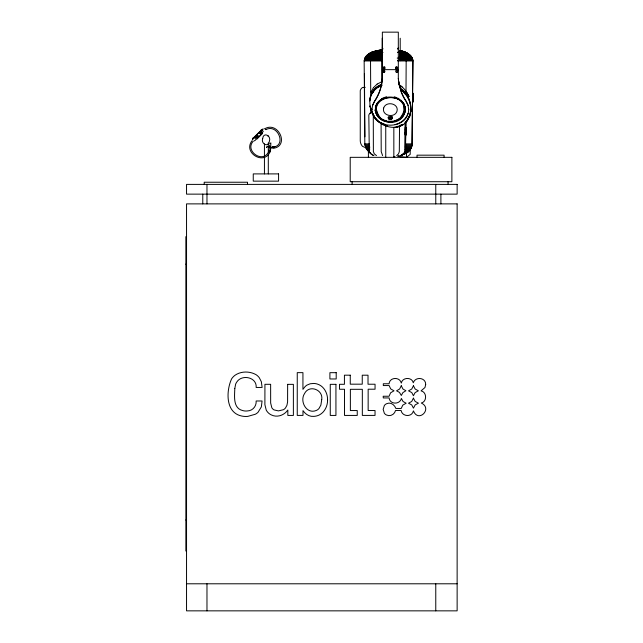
<?xml version="1.0" encoding="UTF-8"?>
<svg xmlns="http://www.w3.org/2000/svg" width="643" height="643" viewBox="0 0 643 643"><rect width="100%" height="100%" fill="white"/><g stroke="black" fill="none" stroke-linecap="round" stroke-linejoin="round"><path stroke-width="0.96" d="M412.726 101.144L412.798 99.93M412.83 93.701C412.436 91.298 412.621 99.054 412.726 100.629M412.943 101.144L412.838 97.889L412.702 98.323M412.798 101.168L412.605 93.058L412.661 94.2L412.814 93.042L412.878 93.436M412.581 97.398L412.798 93.814M405.186 133.447L405.267 134.99L405.669 133.881L405.974 134.982L405.548 131.349L405.186 133.447L405.211 127.563L405.532 127.306L405.588 128.198L405.653 127.218L405.428 134.99M412.919 99.135L412.621 97.889L412.685 99.874M412.798 98.194L412.621 95.301M412.661 100.179L412.878 98.556M412.878 101.096L412.718 101.891M412.878 97.961L412.621 99.89M412.71 95.035L412.693 93.074L412.669 93.661M405.829 121.744L405.444 145.937L411.994 145.937L412.991 61.527C412.878 54.856 405.58 51.512 399.906 50.556C405.54 51.544 412.734 54.912 412.83 61.527L412.059 144.908L411.118 147.922L408.626 151.418L405.982 153.428L400.613 155.518L407.943 152.158L410.773 148.871L411.994 145.937M405.998 91.636L406.167 61.527C406.312 57.179 403.33 53.208 399.44 51.504L403.651 51.504M412.702 95.252L412.838 94.851L412.838 95.485M412.935 101.891L412.886 100.863L412.854 102.165L412.621 101.321M365.626 146.942L367.78 150.623L370.223 152.833L366.381 148.871L364.814 143.871L364.163 61.527L364.645 58.722L366.084 56.198L382.288 56.198L381.757 60.956L381.789 81.597M412.621 98.331L412.621 97.889M399.544 125.24L399.311 151.627L398.523 153.838L396.659 155.59M412.669 96.78L412.878 95.646M412.685 100.412L412.846 98.532L412.838 99.89M412.581 100.34L412.878 98.387M412.702 95.437L412.693 96.177M412.621 93.733L412.629 93.187L412.878 94.2M375.399 110.106L375.343 110.556M405.106 122.25L404.72 151.627L403.579 153.838L400.862 155.59M412.661 101.739L412.902 100.903M412.621 99.705L412.637 99.126L412.661 99.97M412.902 101.337L412.645 102.165M405.894 122.25L405.492 151.627L404.294 153.838L401.465 155.59M412.91 96.289L412.91 96.177M405.797 128.713L405.387 130.842M405.958 128.713L405.958 130.947M405.958 131.301L405.87 132.394L405.299 132.402M412.653 95.783L412.83 96.683M412.669 96.362L412.677 95.911M405.548 128.753L405.749 130.786M405.387 131.349L405.685 133.503M404.326 109.559L404.326 108.072M405.387 128.134L405.854 127.218L405.958 128.343M412.645 102.108L412.902 101.554M412.71 99.167L412.581 98.757M269.465 147.086L269.594 145.326M405.178 108.908L405.154 109.511L405.13 108.072A13.487 12.313 0 0 0 405.227 106.433M405.363 127.708L405.484 127.29M405.411 130.183L405.411 129.436M405.588 132.643L405.548 133.439M400.235 125.562C399.432 127.475 395.389 126.703 393.829 127.571M405.548 132.161L406.054 131.301L405.62 129.444M269.288 152.56L270.534 150.454L270.848 142.883L269.714 143.879M364.34 60.956L364.806 58.722M405.411 134.532L405.307 134.99M382.215 80.198L382.36 78.406M382.215 79.804L382.127 81.082A54.116 53.281 0 0 1 380.343 89.409L379.45 92.021A56.118 51.231 0 0 1 374.443 101.666L372.61 105.5M405.428 132.643L405.42 132.04M376.292 108.908L376.34 109.559L376.268 108.354M261.291 133.559L259.7 133.35A1.013 1.013 0 0 1 259.563 132.844L259.595 132.579A1.013 1.013 0 0 1 260.319 131.863L261.114 132.305M259.917 133.222L259.86 132.12M260.198 133.495L260.069 133.72A1.013 1.013 0 0 0 260.576 133.857L260.841 133.816A1.013 1.013 0 0 0 261.556 133.101L261.235 132.458M371.984 109.615L372.61 105.114L374.443 101.281A56.118 51.231 0 0 0 379.45 91.636L380.343 89.023A54.116 53.281 0 0 0 382.127 80.697M375.44 108.394L375.954 105.058M375.44 109.615C375.882 90.776 409.519 94.151 404.72 112.959C398.99 130.818 367.057 120.852 377.441 102.776M376.718 103.555L376.485 108.297M391.386 118.119C391.362 116.745 389.971 118.601 391.105 118.272M404.19 108.297L403.949 103.555M405.098 109.23C404.769 115.073 399.657 119.606 394.191 120.86M408.683 109.23C408.659 130.505 372.016 130.505 371.984 109.23M405.428 134.725L405.854 133.993L405.95 134.998M405.749 133.503L405.749 131.413M375.472 108.354L375.536 109.559L375.496 108.908A13.487 12.313 0 0 0 376.34 112.228L377.69 114.47M404.359 109.511L404.407 108.916M369.781 100.131C370.296 93.074 374.877 86.564 381.693 84.337M369.781 100.324C370.456 93.412 375.014 87.11 381.693 84.916M369.781 100.903C370.456 93.999 375.014 87.689 381.693 85.495M409.896 114.51L410.885 110.082M409.695 115.957L410.885 110.467M409.695 116.536L410.885 111.239M260.841 131.863L260.319 131.863M405.918 132.466L405.805 134.982M405.267 110.202L405.428 109.776M375.399 110.291L375.239 110.717M268.436 151.957L269.296 149.57M259.917 132.659L260.399 132.177M260.753 133.503L261.267 132.844L260.753 132.177M373.278 114.028L373.382 151.627L374.306 153.838L376.501 155.59M388.259 117.701L389.296 116.809L391.732 116.93M391.346 118.208L391.386 117.846M408.064 113.345C406.119 119.124 400.886 123.151 395.083 124.589M365.023 58.183L367.049 55.322L371.212 52.461L376.018 50.829L382.231 49.841L372.273 51.946L368.873 53.747L366.084 56.198M252.152 140.568C242.114 153.155 265.696 166.529 270.534 150.454L269.329 152.504M269.417 152.648L270.534 150.454M371.027 92.078L373.527 87.496M370.971 94.931L373.479 90.438L377.136 86.958L381.693 84.723M372.948 92.64L373.929 90.888M407.188 119.871L409.695 115.282M407.188 120.161L409.695 115.668M407.188 120.45L409.695 115.764M407.188 121.029L409.695 116.439M260.954 132.185L260.728 131.606L259.201 133.125M253.093 141.364C244.533 150.952 262.899 163.877 268.477 151.901M398.314 70.312L397.639 70.569M402.791 114.687L403.836 113.272A13.487 12.313 0 0 0 405.17 106.69M403.233 114.936L404.318 113.465A13.969 12.756 0 0 0 405.532 110.138M255.729 137.055L256.284 137.779L258.269 135.818M257.835 136.252L257.835 135.601L257.184 135.601M383.292 70.778L383.148 70.971A0.828 0.828 0 0 0 383.148 71.831L383.485 72.169A0.981 0.981 0 0 0 384.418 72.169L384.763 71.831A0.828 0.828 0 0 0 384.763 70.955L384.61 70.778M396.064 70.778L395.911 70.971A0.828 0.828 0 0 0 395.911 71.831L396.257 72.169A0.981 0.981 0 0 0 397.181 72.169L397.527 71.831A0.828 0.828 0 0 0 397.527 70.955L397.374 70.778M388.637 116.745C386.13 120.185 394.545 120.185 392.037 116.745M400.3 117.87C419.879 90.8 360.795 90.8 380.367 117.87M370.288 113.562L370.738 113.12M263.252 131.743L262.32 129.974M266.491 147.327L267.601 146.443M267.609 146.443L266.548 147.287M262.682 129.098L252.434 139.346A1.543 1.543 0 0 1 252.892 138.438L261.886 129.46A1.455 1.254 45 0 0 261.621 129.709A1.511 1.31 45 0 1 262.272 129.38M255.335 137.441L257.618 135.167M260.319 134.234L260.72 133.832M261.572 132.98L261.46 132.337M255.633 140.029L253.905 141.034M256.549 139.105L262.513 133.141M256.991 138.952L262.312 133.631M373.527 87.593L377.176 84.024M375.343 88.959L376.766 87.609M375.343 89.345L377.473 87.319L381.878 85.165M405.363 122.194L407.188 120.354M407.188 120.932L403.531 124.509L400.155 126.165M398.965 156.498A142.32 142.32 0 0 0 406.521 157.334L410.202 154.344L410.202 149.345M383.292 70.794L383.485 70.634A0.981 0.981 0 0 1 384.418 70.658L384.61 70.794M396.064 70.794L396.257 70.634A0.981 0.981 0 0 1 397.181 70.658L397.374 70.794M371.003 112.919L371.935 112.348M384.61 68.568L384.418 68.697A0.973 0.924 0 0 1 383.485 68.697M396.257 67.25L395.911 67.628A0.836 0.796 0 0 0 395.911 68.463L396.064 68.64M397.374 68.568L397.181 68.697A0.973 0.924 0 0 1 396.257 68.697M381.347 99.078L382.89 98.057M390.405 116.745L389.963 117.122A1.085 0.997 0 0 0 389.963 118.159L390.405 118.545A1.254 1.141 0 0 0 391.314 118.642M390.799 117.637L391 118.28M263.67 129.074L264.53 128.672M377.24 84.064L381.749 81.757M378.357 87.078L381.878 85.358M398.973 126.068L401.256 124.951M398.973 126.165L402.775 124.3M403.531 124.412C392.712 131.582 377.208 124.806 372.61 113.345M372 111.995L369.749 113.337L368.817 115.017L369.283 151.169L370.119 153.42L373.326 155.59M265.302 128.439C278.941 121.439 289.792 146.829 272.672 148.388M265.832 129.653C278.025 123.086 287.228 146.708 272.286 147.11L274.561 146.66M383.791 97.728L386.483 96.763M380.359 50.556L382.159 50.122L379.667 50.122M273.733 147.078L272.166 147.456L273.685 147.094M274.44 146.717L272.102 147.271L274.376 146.741M272.327 147.159L274.682 146.717M272.439 147.351L274.738 146.829M272.27 147.094L274.521 146.596M272.375 147.239L274.617 146.741M381.99 50.122C376.276 50.845 370.328 55.282 370.537 61.527L370.722 93.645M396.401 126.575L398.121 126.301M392.158 121.238L388.509 121.238M405.46 134.958L405.854 133.993M262.344 129.364L262.424 129.356A1.64 1.423 45 0 0 262.047 129.436M393.484 156.747L394.947 156.627M380.921 49.961L382.368 49.961M378.414 50.315L381.251 50.315M377.168 50.556L381.894 50.556M375.93 50.829L382.135 50.829M399.407 50.829L401.224 50.829M374.708 51.151L381.974 51.151M399.512 51.151L402.446 51.151M373.503 51.504L382.384 51.504M372.884 51.713L382.384 51.713M399.882 51.713L404.27 51.713M372.273 51.946L382.151 51.946M400.324 51.946L404.881 51.946M371.678 52.196L381.91 52.196M400.75 52.196L405.476 52.196M371.091 52.461L382.681 52.461M399.367 52.461L406.063 52.461M370.513 52.75L382.601 52.75M399.721 52.75L406.641 52.75M369.95 53.064L382.416 53.064M400.067 53.064L407.204 53.064M369.404 53.393L382.239 53.393M399.407 53.393L407.75 53.393M368.873 53.747L382.159 53.747M400.018 53.747L408.281 53.747M368.351 54.108L381.99 54.108M399.375 54.108L408.803 54.108M367.852 54.502L381.829 54.502M399.641 54.502L409.302 54.502M367.37 54.904L382.649 54.904M399.898 54.904L409.784 54.904M366.904 55.322L382.513 55.322M399.6 55.322L410.25 55.322M366.478 55.748L382.4 55.748M399.817 55.748L410.676 55.748M400.018 56.198L411.07 56.198M365.73 56.664L382.191 56.664M399.231 56.664L411.424 56.664M365.401 57.155L382.095 57.155M399.383 57.155L411.753 57.155M365.111 57.661L382.014 57.661M399.52 57.661L412.042 57.661M364.862 58.183L381.942 58.183M397.213 58.071L412.292 58.183M364.645 58.722L381.886 58.722M399.311 58.722L412.509 58.722M364.468 59.269L381.838 59.269M399.391 59.269L412.685 59.269M364.332 59.823L381.797 59.823M399.456 59.823L412.822 59.823M364.235 60.386L381.773 60.386M397.607 60.386L412.919 60.386M364.179 60.956L381.757 60.956M397.623 60.956L412.975 60.956M382.36 69.645L398.314 69.645M388.34 118.915L391.442 118.915M405.548 127.41L405.749 128.198M405.387 128.753L406.054 128.713L405.709 127.41M405.259 129.822L405.878 129.814M405.387 134.009L405.637 134.998M267.713 135.906L268.3 135.906M364.814 143.871L369.251 143.871M405.693 143.871L412.34 143.871M364.935 144.908L369.347 144.908M405.604 144.908L412.219 144.908M365.16 145.937L369.524 145.937M365.473 146.942L369.781 146.942M405.219 146.942L411.681 146.942M365.883 147.922L369.838 147.922M405.813 147.922L411.271 147.922M366.381 148.871L369.283 148.871M405.428 148.871L410.773 148.871M366.968 149.771L369.789 149.771M405.122 149.771L410.186 149.771M367.643 150.623L369.468 150.623M405.564 150.623L409.511 150.623M404.953 151.418L408.763 151.418M405.17 152.158L407.943 152.158M404.407 152.833L407.051 152.833M403.113 153.428L406.103 153.428M402.92 154.039L404.793 154.039M186.542 236.672L185.867 236.672L185.867 550.995L186.542 550.995M185.867 264.144L186.542 264.144M185.867 520.002L186.542 520.002M186.542 583.788L457.133 583.788M270.992 147.094L268.878 146.773L269.698 146.925M270.43 148.115C273.444 148.252 267.247 147.52 269.843 148.043M389.674 118.915L388.211 117.645M382.915 70.553L382.384 70.352M394.191 96.763L396.884 97.728M383.292 119.807L386.483 120.86M385.583 124.589L381.162 123.006L377.361 120.474L374.443 117.179M397.647 126.96L397.02 126.591M387.568 125.924L383.196 124.316L381.604 123.11M373.929 155.59L371.22 153.838M397.784 98.057L399.327 99.078M391.603 116.745L392.037 117.13A1.085 0.997 0 0 1 392.158 117.372M379.804 117.524L382.89 119.574M397.181 67.25L397.527 67.628A0.836 0.796 0 0 1 397.527 68.463L397.181 68.769A0.973 0.924 0 0 1 396.257 68.769L396.064 68.568M398.973 84.691C403.627 87.295 406.689 91.885 409.028 96.53M398.973 84.788L402.205 87.054M399.866 87.842C407.365 92.721 411.544 101.883 410.885 110.757M400.661 88.782L406.207 94.264L409.077 99.577M400.661 88.975L406.207 94.457M400.661 89.554C407.493 94.433 411.399 102.976 410.885 111.335M381.604 123.014L383.196 124.123M383.196 124.895L378.422 121.575L374.467 117.203L371.59 111.986M260.664 130.722L262.569 132.595M261.347 129.958L261.363 129.974A1.543 0.94 45 0 1 261.974 129.822M255.922 139.234L254.065 137.345M403.161 91.258L405.749 94.119M403.161 91.836L405.749 94.698M400.87 100.107L402.052 101.441M391.844 116.913L392.415 117.701M384.418 67.322A0.973 0.924 0 0 0 383.485 67.322L383.148 67.628A0.836 0.796 0 0 0 383.148 68.463L383.485 68.769A0.973 0.924 0 0 0 384.418 68.769L384.763 68.391A0.836 0.796 0 0 0 384.763 67.555M382.593 155.59L381.219 151.627L381.082 123.247M405.436 110.717L405.267 110.106M376.34 111.126L377.24 112.621M375.834 112.388L377.232 114.711M265.631 129.54L265.744 129.259M406.159 91.322L409.028 96.434M371.59 111.207L372.554 113.015M374.467 116.624L371.59 111.4L370.264 106.601M370.32 152.544L370.553 152.986M408.064 105.5L406.223 101.666A56.118 51.231 0 0 1 401.216 92.021L398.547 80.697A54.116 53.281 0 0 0 398.829 82.569M403.233 102.776L404.72 105.894M378.132 115.724C368.471 98.773 398.732 89.747 403.949 106.457C408.257 124.678 376.428 127.153 375.568 109.23M375.954 112.573C380.479 127.925 408.144 123.279 404.849 106.722M409.077 99.384L410.676 105.106M370.264 106.216L371.324 110.001M369.998 105.974L371.59 111.496M369.998 106.457L371.59 112.083M365.095 144.908L365.312 145.937M408.683 109.615L408.064 105.114L406.223 101.281A56.118 51.231 0 0 1 401.216 91.636L398.99 83.494A54.116 53.281 0 0 0 399.367 85.35M404.977 106.722L405.227 108.394M398.459 79.804L398.547 81.082A54.116 53.281 0 0 0 398.829 82.955M398.314 78.406L398.459 80.198M369.781 99.745L369.998 106.553M412.685 100.863L412.581 101.377M412.685 101.554L412.581 100.638M364.42 73.567L364.902 136.806M412.878 96.82L412.878 97.23M412.661 96.82L412.621 97.294M370.81 108.699L370.834 112.718M448.058 181.72L448.058 184.396M444.08 157.334L444.08 155.172L417.026 155.172L417.026 157.334M440.897 194.138L440.897 203.879M435.769 184.396L435.769 203.879M435.769 583.788L435.769 610.85M406.521 152.351L406.521 157.334M400.211 38.242L400.211 60.699M398.314 78.792L398.314 32.15L382.36 32.15L382.36 78.792M395.919 66.856L395.919 68.817M393.837 127.427L393.837 157.334M385.752 125.433L385.752 157.334M384.755 66.856L384.755 68.817M382.239 38.242L382.239 60.699M368.399 150.358L368.399 157.334M352.107 181.72L352.107 184.396M268.3 142.907L268.3 151.901M268.3 153.902L268.3 173.899M264.434 143.903L264.434 173.899M247.507 184.396L247.507 182.234L204.209 182.234L204.209 184.396M206.974 184.396L206.974 203.879M206.974 583.788L206.974 610.85M202.778 194.138L202.778 203.879M261.54 129.79A1.543 1.222 45 0 1 262.296 129.492M261.444 129.886A1.543 1.093 45 0 1 262.143 129.645M261.082 130.24A1.543 0.595 45 0 1 261.572 130.216M261.219 130.111A1.543 0.772 45 0 1 261.781 130.015M252.828 138.96A1.543 1.222 45 0 1 253.125 138.205M252.522 139.266A1.543 1.495 45 0 1 252.932 138.398M252.595 139.193A1.543 1.431 45 0 1 252.98 138.349M252.474 139.314A1.543 1.535 45 0 1 252.9 138.422M252.98 138.808A1.543 1.093 45 0 1 253.221 138.108M253.149 138.639A1.543 0.94 45 0 1 253.326 138.004M253.342 138.446A1.543 0.772 45 0 1 253.446 137.883M253.551 138.237A1.543 0.595 45 0 1 253.575 137.755M365.264 87.295A299.22 299.22 0 0 0 362.523 87.48A5.449 5.449 0 0 0 360.249 90.711L360.257 140.833A8.656 8.656 0 0 0 362.531 146.371A140.897 140.897 0 0 0 366.02 147.826M375.448 108.096A13.487 12.313 0 0 1 375.536 106.408M375.52 111.561A13.969 12.756 0 0 1 375.086 109.849M405.002 108.956A13.487 12.313 0 0 1 403.828 112.171M376.042 110.331A13.487 12.313 0 0 1 375.456 106.151M384.418 72.153A0.981 0.981 0 0 1 383.485 72.153M397.181 72.153A0.981 0.981 0 0 1 396.257 72.153M382.858 48.514A2.387 1.591 0 0 1 382.336 47.574M398.339 47.574A2.387 1.591 0 0 1 397.607 48.667M382.915 49.013A1.182 0.788 0 0 1 382.352 48.434M398.322 48.434A1.182 0.788 0 0 1 397.639 49.053M397.639 52.493A1.182 0.788 0 0 0 398.322 51.882A1.206 0.804 0 0 1 397.639 52.493M396.257 67.137A0.973 0.924 0 0 1 397.181 67.137M383.485 67.137A0.973 0.924 0 0 1 384.418 67.137M396.257 67.322A0.973 0.924 0 0 1 397.181 67.322M287.646 384.353L287.59 401.963L286.931 405.315L285.524 407.911A7.338 7.338 0 0 1 283.426 409.712L278.435 410.893L274.055 409.912A6.213 6.213 0 0 1 271.836 407.766L270.655 403.024L270.639 384.305L264.932 384.305L264.892 404.64L266.226 410.065A10.907 10.907 0 0 0 271.298 414.912C277.294 417.87 284.286 415.225 287.831 410.017L287.831 415.434L293.377 415.434L293.377 384.353L287.646 384.353M234.799 388.565C234.607 396.04 232.806 408.16 242.62 410.547A11.695 11.695 0 0 0 247.386 410.949C252.707 410.813 256.565 406.183 256.155 400.983L262.071 400.983L261.347 406.915L258.052 412.267A11.896 11.896 0 0 1 255.343 414.237L247.804 416.383A19.796 19.796 0 0 1 241.342 415.941C225.275 412.404 226.143 390.647 231.617 378.84A14.628 14.628 0 0 1 235.209 375.134C241.213 371.059 249.701 371.115 255.946 374.62A12.86 12.86 0 0 1 259.298 377.738L261.355 381.733L262.111 387.456L256.163 387.456C257.039 377.192 242.057 374.081 236.937 381.829A10.851 10.851 0 0 0 235.635 384.184L234.799 388.565M321.725 399.6L320.881 405.066L319.016 408.466A7.226 7.226 0 0 1 316.284 410.459C306.566 414.566 299.405 401.336 304.509 393.629C309.05 384.297 323.397 389.545 321.725 399.6M327.576 400.059C327.657 405.854 324.819 412.018 319.571 414.815A13.841 13.841 0 0 1 313.824 416.375C309.323 416.865 305.393 414.188 302.99 410.62L302.99 415.41L297.251 415.41L297.251 372.643L302.933 372.643L302.933 389.353L304.26 387.657A9.484 9.484 0 0 1 306.944 385.117L310.231 383.767L313.76 383.445A14.267 14.267 0 0 1 317.168 384C323.984 385.977 327.753 393.291 327.576 400.059M425.682 384.49L424.967 387.512L421.077 390.864C426.96 392.061 427.153 401.682 421.31 403.024C433.012 408.562 418.376 423.303 413.433 410.893C411.922 417.46 402.14 416.76 401.087 410.451L395.549 410.467C394.657 414.422 390.148 416.929 386.411 414.976A5.586 5.586 0 0 1 384.321 413.192L383.156 409.35L384.345 405.548A5.538 5.538 0 0 1 386.612 403.708C390.526 401.754 394.521 404.752 395.863 408.45L401.232 408.45L402.767 405.146L406.159 403.225L403.073 401.521L401.393 398.475C399.85 404.865 389.771 404.6 389.095 397.937L383.284 397.937L383.196 396.241L389.079 396.241L390.59 392.801L393.998 390.823L390.663 388.87L389.128 385.559L383.308 385.559L383.308 383.767L389.063 383.767C389.578 377.071 399.93 376.589 401.304 383.091C402.373 377.095 412.034 376.83 413.28 382.778C415.394 376.268 425.891 377.449 425.682 384.49M262.698 138.47C260.568 143.791 268.653 148.083 269.393 141.179C271.523 135.858 263.437 131.574 262.698 138.47M383.654 108.064C381.612 115.933 394.842 118.505 397.012 111.167C399.054 103.306 385.832 100.734 383.654 108.064M413.417 398.162L411.713 401.473L408.506 403.217L411.737 404.913L413.457 408.152L415.177 404.897L418.448 403.185L415.137 401.425L413.417 398.162M413.433 385.744L411.753 389.023L408.538 390.831L411.785 392.584L413.433 395.734L415.113 392.592L418.368 390.799L415.129 389.007L413.433 385.744M401.28 385.768L399.592 389.031L396.546 390.807L399.456 392.391L401.328 395.485L402.856 392.632L405.918 390.727L402.952 389.015L401.28 385.768M270.357 150.325L269.184 152.487L270.357 150.325M390.156 117.299L389.963 117.508A1.085 0.997 0 0 0 389.963 118.553L390.405 118.931A1.254 1.141 0 0 0 391.603 118.931L392.037 118.553A1.085 0.997 0 0 0 392.037 117.508L391.603 117.13A1.254 1.141 0 0 0 390.405 117.13L390.156 117.299M399.215 155.887L397.792 156.201L399.287 155.887M451.884 157.334L350.21 157.334L350.21 181.72L451.884 181.72L451.884 157.334M278.58 173.899L253.254 173.899L253.254 181.149L278.58 181.149L278.58 173.899M457.133 184.396L186.542 184.396L186.542 194.138L457.133 194.138L457.133 184.396M457.133 203.879L186.542 203.879L186.542 610.85L457.133 610.85L457.133 203.879M336.201 372.675L329.907 372.675L329.907 378.968L336.201 378.968L336.201 372.675M350.258 375.182L344.423 375.182L344.423 384.297L339.528 384.297L339.528 389.264L344.511 389.264L344.511 415.426L357.243 415.426L357.243 410.547L350.371 410.547L350.371 389.312L362.33 389.312L362.33 415.41L375.03 415.41L375.03 410.523L368.15 410.523L368.15 389.208L375.054 389.208L375.054 384.225L368.021 384.225L368.021 375.199L362.25 375.199L362.25 384.176L350.258 384.176L350.258 375.182M335.935 384.337L330.261 384.337L330.261 415.434L335.935 415.434L335.935 384.337M382.352 51.882A1.182 0.788 0 0 0 382.915 52.453A1.206 0.804 0 0 1 382.352 51.882"/></g></svg>
